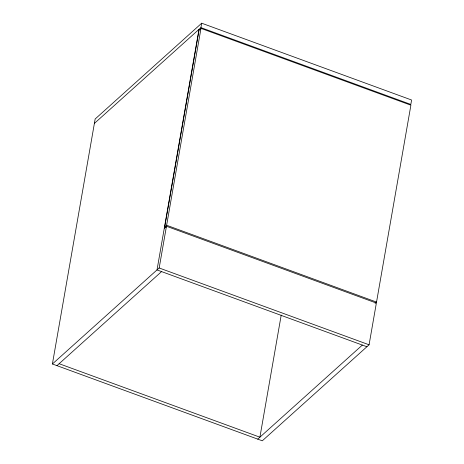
<?xml version="1.0" encoding="UTF-8"?>
<svg xmlns="http://www.w3.org/2000/svg" width="464" height="464" viewBox="0 0 464 464"><rect width="100%" height="100%" fill="white"/><g stroke="black" fill="none" stroke-linecap="round" stroke-linejoin="round"><path stroke-width="0.7" d="M164.297 228.195L166.46 226.246L376.362 303.062L369.077 344.793L262.305 440.8L52.403 363.985L95.161 118.993L201.695 23.2L411.597 100.015L410.826 104.435L200.924 27.62L94.389 123.412M166.066 227.493L164.708 226.995L199.068 30.114L200.993 28.385L410.895 105.2L376.536 302.076L375.092 303.375M200.924 27.62L201.695 23.2M52.403 363.985L159.175 267.977L166.46 226.246M164.708 226.995L166.634 225.266L200.993 28.385M281.213 315.108L259.904 437.187L59.131 363.712M56.968 365.655L161.576 271.597M257.74 439.13L362.355 345.071M200.303 29.824L198.998 29.348L157.012 269.926L366.914 346.741M166.634 225.266L376.536 302.076M159.175 267.977L369.077 344.793"/></g></svg>
